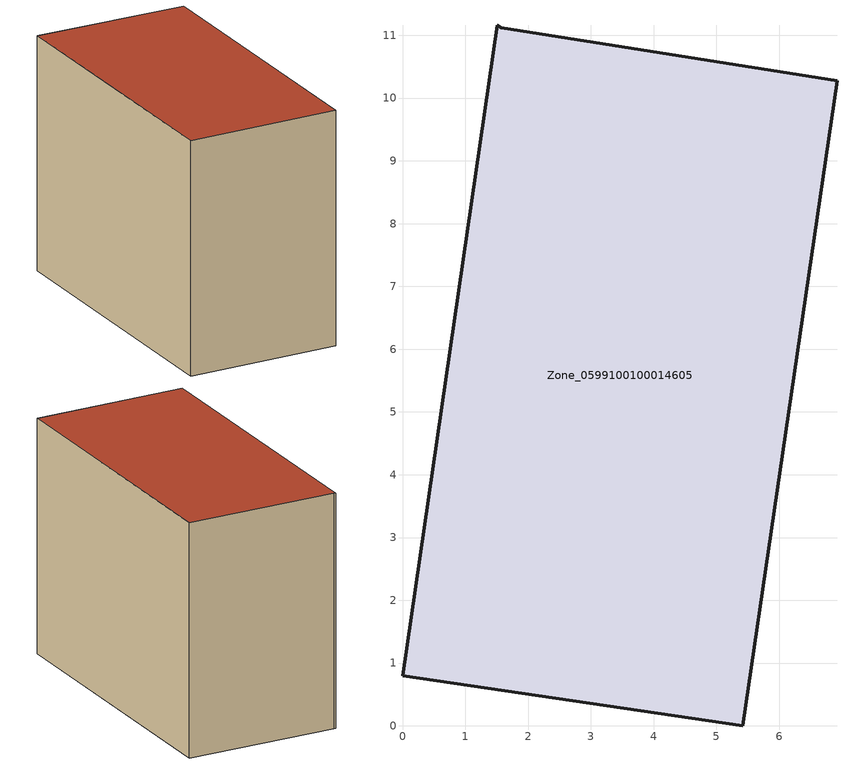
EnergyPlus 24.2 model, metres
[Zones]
Zone_0599100100014605
 floor ground (C_G): 6.92,10.28 5.42,0 0,0.8 1.51,11.16 1.57,11.12 z0
 wall outside (C_F): 1.57,11.12 1.51,11.16 0,0.8 5.42,0 6.92,10.28 1.57,11.12 z0:8.41
 roof outside (C_R): 6.92,10.28 1.57,11.12 1.51,11.16 0,0.8 5.42,0 z8.41
[BUILDING]
Pand.0599100100014605: North Axis=0; Terrain=City; Loads Convergence Tolerance Value=0.04; Temperature Convergence Tolerance Value=0.4; Solar Distribution=FullExterior; Maximum Number of Warmup Days=25; Minimum Number of Warmup Days=1
[Site:Location]
Rotterdam.The.Hague.AP_ZH_NLD Design_Conditions: Latitude=51.96; Longitude=4.45; Time Zone=1; Elevation=-4.5
[SITE:GROUNDTEMPERATURE:BUILDINGSURFACE]
18, 18, 18, 18, 18, 18, 18, 18, 18, 18, 18, 18
[MATERIAL] Thermal Absorptance=0.9; Solar Absorptance=0.7; Visible Absorptance=0.7
Name | Roughness | Thickness | Conductivity | Density | Specific Heat
G.TI.2015-2018 | MediumSmooth | 0.15 | 0.0428571 | 540 | 1210
F.TI.2015-2018 | Rough | 0.3 | 0.0666667 | 1920 | 840
R.TI.2015-2018 | MediumRough | 0.2 | 0.0333333 | 1500 | 1000
[CONSTRUCTION]
C_G: G.TI.2015-2018
C_F: F.TI.2015-2018
C_R: R.TI.2015-2018
[ZONE]
Zone_0599100100014605: Type=1; Multiplier=1; Ceiling Height=Autocalculate; Volume=Autocalculate; Floor Area=autocalculate; Part of Total Floor Area=Yes
[ZONEINFILTRATION:DESIGNFLOWRATE]
Infil_Zone_0599100100014605: Zone or ZoneList or Space or SpaceList=Zone_0599100100014605; Schedule=AlwaysOn; Design Flow Rate Calculation Method=Flow/Area; Flow Rate per Floor Area=0.0015; Constant Term Coefficient=1; Temperature Term Coefficient=0; Velocity Term Coefficient=0; Velocity Squared Term Coefficient=0
[HVACTEMPLATE:ZONE:IDEALLOADSAIRSYSTEM]
Zone_0599100100014605: Maximum Heating Supply Air Temperature=50; Minimum Cooling Supply Air Temperature=13; Maximum Heating Supply Air Humidity Ratio=0.0156; Minimum Cooling Supply Air Humidity Ratio=0.0077; Heating Limit=NoLimit; Cooling Limit=NoLimit; Dehumidification Control Type=ConstantSensibleHeatRatio; Cooling Sensible Heat Ratio=0.7; Dehumidification Setpoint=60; Humidification Control Type=None; Humidification Setpoint=30; Outdoor Air Method=None; Outdoor Air Flow Rate per Person=0.00944; Outdoor Air Flow Rate per Zone Floor Area=0; Outdoor Air Flow Rate per Zone=0; Demand Controlled Ventilation Type=None; Outdoor Air Economizer Type=NoEconomizer; Heat Recovery Type=None; Sensible Heat Recovery Effectiveness=0.7; Latent Heat Recovery Effectiveness=0.65
[ZONECONTROL:THERMOSTAT]
ThermostatControl_Zone_0599100100014605: Zone or ZoneList=Zone_0599100100014605; Control Type Schedule=DualSetpointControlType; Control 1=Thermostat_Zone_0599100100014605; Temperature Difference Between Cutout And Setpoint=0
[THERMOSTATSETPOINT:DUALSETPOINT]
Thermostat_Zone_0599100100014605: Heating Setpoint Temperature Schedule=HeatingSetpoint_Zone_0599100100014605; Cooling Setpoint Temperature Schedule=CoolingSetpoint_Zone_0599100100014605
[SCHEDULE:COMPACT]
HeatingSetpoint_Zone_0599100100014605: Through: 12/31, For: AllDays, Until: 24:00, 21
CoolingSetpoint_Zone_0599100100014605: Through: 12/31, For: AllDays, Until: 24:00, 24
DualSetpointControlType: Through: 12/31, For: AllDays, Until: 24:00, 4
AlwaysOn: Through: 12/31, For: AllDays, Until: 24:00, 1
